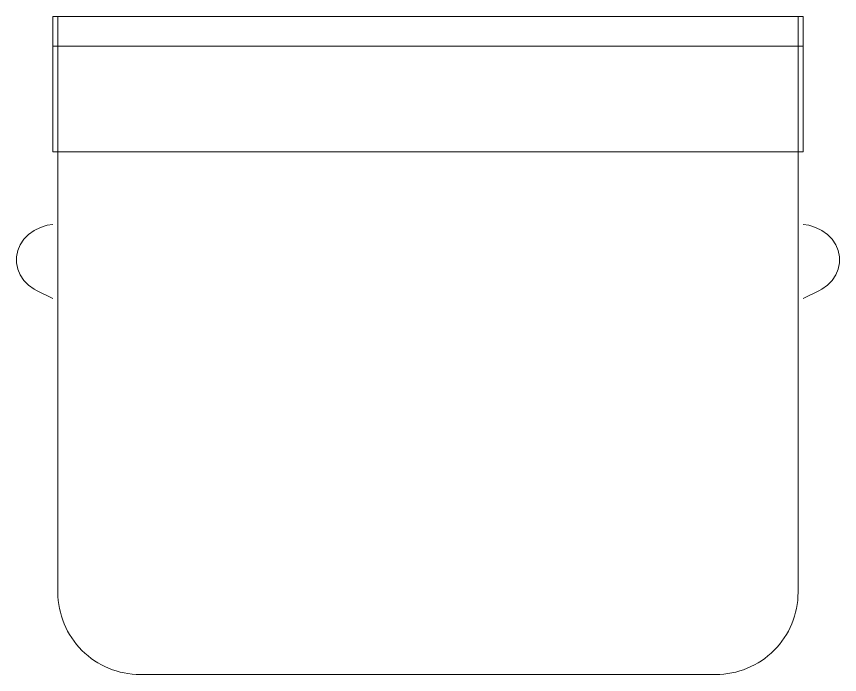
# Model space of a CAD drawing. Header units: millimetres. Extents: x 1 to 121, y 0 to 90.
# Drawn here: x 47.474 to 47.975, y 12.338 to 12.738 of the extents above; entities that cross this region are included whole.
import ezdxf

# ---------------------------------------------------------------- set-up
doc = ezdxf.new("R2010")
doc.units = ezdxf.units.MM
doc.layers.add('Equipamiento SR', color=23, linetype='Continuous', lineweight=0)

# ---------------------------------------------------------------- blocks, each defined once
blk = doc.blocks.new('A$C25F65E93')
at = {"layer": 'Equipamiento SR', "linetype": 'Continuous'}
for p, q in [((0.13253, 0.49304), (0.13544, 0.49588)), ((0.13544, 0.49588), (0.13872, 0.4981)), ((0.13872, 0.4981), (0.14229, 0.49962)), ((0.14229, 0.49962), (0.14603, 0.50039)), ((0.14603, 0.50039), (0.14982, 0.50039)), ((0.14982, 0.50039), (0.15356, 0.49962)), ((0.15356, 0.49962), (0.15712, 0.4981)), ((0.15712, 0.4981), (0.16041, 0.49588)), ((0.16041, 0.49588), (0.16332, 0.49304)), ((0.13009, 0.48964), (0.13253, 0.49304)), ((0.16332, 0.49304), (0.16575, 0.48964)), ((0.1269, 0.48164), (0.12819, 0.4858)), ((0.12819, 0.4858), (0.13009, 0.48964)), ((0.16575, 0.48964), (0.1667, 0.48772)), ((0.1667, 0.48772), (0.17142, 0.47818)), ((0.12637, 0.47818), (0.1269, 0.48164)), ((0.01802, 0.47818), (0, 0.47818)), ((0, 0.02221), (0, 0.47818)), ((0.08238, 0.47818), (0.01802, 0.47818)), ((0.01802, 0.02221), (0.01802, 0.47818)), ((0.08238, 0.02221), (0.08238, 0.47818)), ((0.01802, 0.02221), (0, 0.02221)), ((0.08238, 0.02221), (0.01802, 0.02221)), ((0.1269, 0.01875), (0.12637, 0.02221)), ((0.17142, 0.02221), (0.1667, 0.01266)), ((0.12819, 0.01458), (0.1269, 0.01875)), ((0.13009, 0.01075), (0.12819, 0.01458)), ((0.13253, 0.00735), (0.13009, 0.01075)), ((0.16575, 0.01075), (0.16332, 0.00735)), ((0.1667, 0.01266), (0.16575, 0.01075)), ((0.13544, 0.0045), (0.13253, 0.00735)), ((0.16332, 0.00735), (0.16041, 0.0045)), ((0.13872, 0.00228), (0.13544, 0.0045)), ((0.14229, 0.00077), (0.13872, 0.00228)), ((0.14603, 0), (0.14229, 0.00077)), ((0.15356, 0.00077), (0.14982, 0)), ((0.15712, 0.00228), (0.15356, 0.00077)), ((0.16041, 0.0045), (0.15712, 0.00228)), ((0.14982, 0), (0.14603, 0))]:
    blk.add_line(p, q, dxfattribs=at)
blk.add_lwpolyline([(0, 0.02519), (0.35, 0.02519, 0.414214), (0.4, 0.07519), (0.4, 0.42519, 0.414214), (0.35, 0.47519), (0, 0.47519), (0, 0.02519)], format="xyb", dxfattribs=at)

msp = doc.modelspace()

# ---------------------------------------------------------------- block references
at = {"layer": 'Equipamiento SR', "rotation": 270}
msp.add_blockref('A$C25F65E93', (47.47416, 12.7382), dxfattribs=at)

doc.saveas('drawing.dxf')
